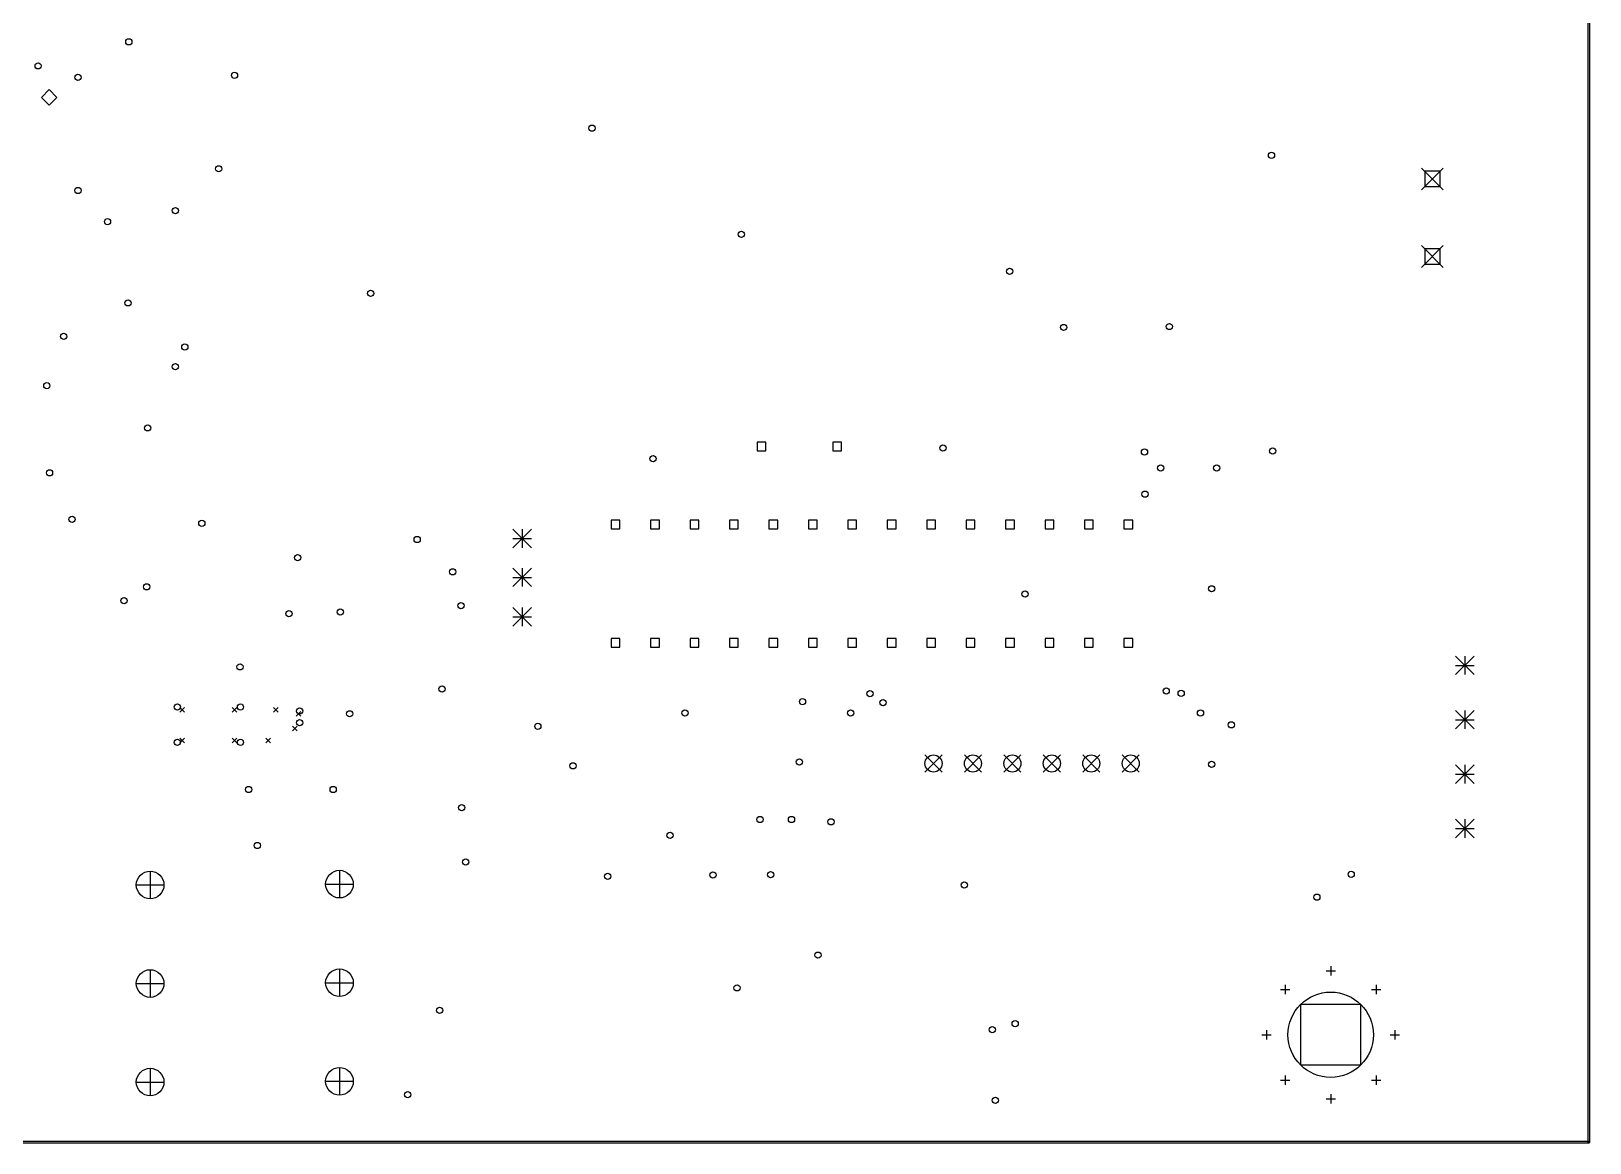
# Model space of a CAD drawing. Extents: x 12 to 214, y -262 to -15.
# Drawn here: x 113.9 to 214.2, y -210.4 to -138.8 of the extents above; entities that cross this region are included whole.
import ezdxf

# ---------------------------------------------------------------- set-up
doc = ezdxf.new("R2010")
doc.units = 0
doc.header["$MEASUREMENT"] = 0
doc.layers.add('BLACK', color=7, linetype='CONTINUOUS')

msp = doc.modelspace()

# ---------------------------------------------------------------- linework, layer by layer
at = {"layer": 'Black'}
for p, q in [((214.123, -210.312), (214.123, -15.24)), ((214.223, -210.312), (214.223, -15.24)), ((115.011, -142.527), (114.511, -143.027)), ((114.511, -143.027), (115.011, -143.527)), ((115.511, -143.027), (115.011, -142.527)), ((115.011, -143.527), (115.511, -143.027)), ((203.389, -147.574), (204.789, -148.974)), ((204.789, -147.574), (203.389, -148.974)), ((204.584, -147.779), (203.594, -147.779)), ((203.594, -147.779), (203.594, -148.769)), ((204.584, -148.769), (204.584, -147.779)), ((203.594, -148.769), (204.584, -148.769)), ((203.389, -152.574), (204.789, -153.974)), ((204.789, -152.574), (203.389, -153.974)), ((204.584, -152.779), (203.594, -152.779)), ((203.594, -152.779), (203.594, -153.769)), ((204.584, -153.769), (204.584, -152.779)), ((203.594, -153.769), (204.584, -153.769)), ((161.163, -165.224), (160.598, -165.224)), ((160.598, -165.224), (160.598, -165.789)), ((161.163, -165.789), (161.163, -165.224)), ((166.043, -165.224), (165.478, -165.224)), ((165.478, -165.224), (165.478, -165.789)), ((166.043, -165.789), (166.043, -165.224)), ((160.598, -165.789), (161.163, -165.789)), ((165.478, -165.789), (166.043, -165.789)), ((151.768, -170.253), (151.203, -170.253)), ((151.203, -170.253), (151.203, -170.818)), ((151.768, -170.818), (151.768, -170.253)), ((154.308, -170.253), (153.743, -170.253)), ((153.743, -170.253), (153.743, -170.818)), ((154.308, -170.818), (154.308, -170.253)), ((156.848, -170.253), (156.283, -170.253)), ((156.283, -170.253), (156.283, -170.818)), ((156.848, -170.818), (156.848, -170.253)), ((159.388, -170.253), (158.823, -170.253)), ((158.823, -170.253), (158.823, -170.818)), ((159.388, -170.818), (159.388, -170.253)), ((161.928, -170.253), (161.363, -170.253)), ((161.363, -170.253), (161.363, -170.818)), ((161.928, -170.818), (161.928, -170.253)), ((164.468, -170.253), (163.903, -170.253)), ((163.903, -170.253), (163.903, -170.818)), ((164.468, -170.818), (164.468, -170.253)), ((167.008, -170.253), (166.443, -170.253)), ((166.443, -170.253), (166.443, -170.818)), ((167.008, -170.818), (167.008, -170.253)), ((169.548, -170.253), (168.983, -170.253)), ((168.983, -170.253), (168.983, -170.818)), ((169.548, -170.818), (169.548, -170.253)), ((172.088, -170.253), (171.523, -170.253)), ((171.523, -170.253), (171.523, -170.818)), ((172.088, -170.818), (172.088, -170.253)), ((174.628, -170.253), (174.063, -170.253)), ((174.063, -170.253), (174.063, -170.818)), ((174.628, -170.818), (174.628, -170.253)), ((177.168, -170.253), (176.603, -170.253)), ((176.603, -170.253), (176.603, -170.818)), ((177.168, -170.818), (177.168, -170.253)), ((179.708, -170.253), (179.143, -170.253)), ((179.143, -170.253), (179.143, -170.818)), ((179.708, -170.818), (179.708, -170.253)), ((182.248, -170.253), (181.683, -170.253)), ((181.683, -170.253), (181.683, -170.818)), ((182.248, -170.818), (182.248, -170.253)), ((184.788, -170.253), (184.223, -170.253)), ((184.223, -170.253), (184.223, -170.818)), ((184.788, -170.818), (184.788, -170.253)), ((144.866, -170.839), (146.066, -172.039)), ((146.066, -170.839), (144.866, -172.039)), ((144.866, -171.439), (146.066, -171.439)), ((145.466, -170.839), (145.466, -172.039)), ((151.203, -170.818), (151.768, -170.818)), ((153.743, -170.818), (154.308, -170.818)), ((156.283, -170.818), (156.848, -170.818)), ((158.823, -170.818), (159.388, -170.818)), ((161.363, -170.818), (161.928, -170.818)), ((163.903, -170.818), (164.468, -170.818)), ((166.443, -170.818), (167.008, -170.818)), ((168.983, -170.818), (169.548, -170.818)), ((171.523, -170.818), (172.088, -170.818)), ((174.063, -170.818), (174.628, -170.818)), ((176.603, -170.818), (177.168, -170.818)), ((179.143, -170.818), (179.708, -170.818)), ((181.683, -170.818), (182.248, -170.818)), ((184.223, -170.818), (184.788, -170.818)), ((144.866, -173.339), (146.066, -174.539)), ((146.066, -173.339), (144.866, -174.539)), ((145.466, -173.339), (145.466, -174.539)), ((144.866, -173.939), (146.066, -173.939)), ((144.866, -175.879), (146.066, -177.079)), ((146.066, -175.879), (144.866, -177.079)), ((144.866, -176.479), (146.066, -176.479)), ((145.466, -175.879), (145.466, -177.079)), ((151.768, -177.873), (151.203, -177.873)), ((151.203, -177.873), (151.203, -178.438)), ((151.203, -178.438), (151.768, -178.438)), ((151.768, -178.438), (151.768, -177.873)), ((154.308, -177.873), (153.743, -177.873)), ((153.743, -177.873), (153.743, -178.438)), ((153.743, -178.438), (154.308, -178.438)), ((154.308, -178.438), (154.308, -177.873)), ((156.848, -177.873), (156.283, -177.873)), ((156.283, -177.873), (156.283, -178.438)), ((156.283, -178.438), (156.848, -178.438)), ((156.848, -178.438), (156.848, -177.873)), ((159.388, -177.873), (158.823, -177.873)), ((158.823, -177.873), (158.823, -178.438)), ((158.823, -178.438), (159.388, -178.438)), ((159.388, -178.438), (159.388, -177.873)), ((161.928, -177.873), (161.363, -177.873)), ((161.363, -177.873), (161.363, -178.438)), ((161.363, -178.438), (161.928, -178.438)), ((161.928, -178.438), (161.928, -177.873)), ((164.468, -177.873), (163.903, -177.873)), ((163.903, -177.873), (163.903, -178.438)), ((163.903, -178.438), (164.468, -178.438)), ((164.468, -178.438), (164.468, -177.873)), ((167.008, -177.873), (166.443, -177.873)), ((166.443, -177.873), (166.443, -178.438)), ((166.443, -178.438), (167.008, -178.438)), ((167.008, -178.438), (167.008, -177.873)), ((169.548, -177.873), (168.983, -177.873)), ((168.983, -177.873), (168.983, -178.438)), ((168.983, -178.438), (169.548, -178.438)), ((169.548, -178.438), (169.548, -177.873)), ((172.088, -177.873), (171.523, -177.873)), ((171.523, -177.873), (171.523, -178.438)), ((171.523, -178.438), (172.088, -178.438)), ((172.088, -178.438), (172.088, -177.873)), ((174.628, -177.873), (174.063, -177.873)), ((174.063, -177.873), (174.063, -178.438)), ((174.063, -178.438), (174.628, -178.438)), ((174.628, -178.438), (174.628, -177.873)), ((177.168, -177.873), (176.603, -177.873)), ((176.603, -177.873), (176.603, -178.438)), ((176.603, -178.438), (177.168, -178.438)), ((177.168, -178.438), (177.168, -177.873)), ((179.708, -177.873), (179.143, -177.873)), ((179.143, -177.873), (179.143, -178.438)), ((179.143, -178.438), (179.708, -178.438)), ((179.708, -178.438), (179.708, -177.873)), ((182.248, -177.873), (181.683, -177.873)), ((181.683, -177.873), (181.683, -178.438)), ((181.683, -178.438), (182.248, -178.438)), ((182.248, -178.438), (182.248, -177.873)), ((184.788, -177.873), (184.223, -177.873)), ((184.223, -177.873), (184.223, -178.438)), ((184.223, -178.438), (184.788, -178.438)), ((184.788, -178.438), (184.788, -177.873)), ((205.573, -179.007), (206.773, -180.207)), ((206.773, -179.007), (205.573, -180.207)), ((205.573, -179.607), (206.773, -179.607)), ((206.173, -179.007), (206.173, -180.207)), ((123.434, -182.326), (123.734, -182.626)), ((123.734, -182.326), (123.434, -182.626)), ((126.799, -182.326), (127.099, -182.626)), ((127.099, -182.326), (126.799, -182.626)), ((129.466, -182.326), (129.766, -182.626)), ((129.766, -182.326), (129.466, -182.626)), ((130.927, -182.58), (131.227, -182.88)), ((131.227, -182.58), (130.927, -182.88)), ((205.573, -182.507), (206.773, -183.707)), ((206.773, -182.507), (205.573, -183.707)), ((206.173, -182.507), (206.173, -183.707)), ((130.673, -183.533), (130.973, -183.833)), ((130.973, -183.533), (130.673, -183.833)), ((205.573, -183.107), (206.773, -183.107)), ((123.434, -184.295), (123.734, -184.595)), ((123.734, -184.295), (123.434, -184.595)), ((126.799, -184.295), (127.099, -184.595)), ((127.099, -184.295), (126.799, -184.595)), ((128.958, -184.295), (129.258, -184.595)), ((129.258, -184.295), (128.958, -184.595)), ((171.408, -185.378), (172.508, -186.478)), ((172.508, -185.378), (171.408, -186.478)), ((173.948, -185.378), (175.048, -186.478)), ((175.048, -185.378), (173.948, -186.478)), ((176.488, -185.378), (177.588, -186.478)), ((177.588, -185.378), (176.488, -186.478)), ((179.028, -185.378), (180.128, -186.478)), ((180.128, -185.378), (179.028, -186.478)), ((181.568, -185.378), (182.668, -186.478)), ((182.668, -185.378), (181.568, -186.478)), ((184.108, -185.378), (185.208, -186.478)), ((185.208, -185.378), (184.108, -186.478)), ((205.573, -186.007), (206.773, -187.207)), ((206.773, -186.007), (205.573, -187.207)), ((205.573, -186.607), (206.773, -186.607)), ((206.173, -186.007), (206.173, -187.207)), ((205.573, -189.507), (206.773, -190.707)), ((206.773, -189.507), (205.573, -190.707)), ((206.173, -189.507), (206.173, -190.707)), ((205.573, -190.107), (206.773, -190.107)), ((121.514, -192.861), (121.514, -194.641)), ((132.816, -193.7), (134.596, -193.7)), ((133.706, -192.81), (133.706, -194.59)), ((120.624, -193.751), (122.404, -193.751)), ((121.514, -199.211), (121.514, -200.991)), ((133.706, -199.16), (133.706, -200.94)), ((197.236, -199.278), (197.836, -199.278)), ((197.536, -198.978), (197.536, -199.578)), ((120.624, -200.101), (122.404, -200.101)), ((132.816, -200.05), (134.596, -200.05)), ((194.309, -200.476), (194.909, -200.476)), ((194.609, -200.176), (194.609, -200.776)), ((200.163, -200.476), (200.763, -200.476)), ((200.463, -200.176), (200.463, -200.776)), ((199.48, -201.459), (195.591, -201.459)), ((195.591, -201.459), (195.591, -205.348)), ((199.48, -205.348), (199.48, -201.459)), ((193.111, -203.403), (193.711, -203.403)), ((193.411, -203.103), (193.411, -203.703)), ((201.361, -203.403), (201.961, -203.403)), ((201.661, -203.103), (201.661, -203.703)), ((121.514, -205.561), (121.514, -207.341)), ((133.706, -205.51), (133.706, -207.29)), ((195.591, -205.348), (199.48, -205.348)), ((120.624, -206.451), (122.404, -206.451)), ((132.816, -206.4), (134.596, -206.4)), ((194.309, -206.33), (194.909, -206.33)), ((194.609, -206.03), (194.609, -206.63)), ((200.163, -206.33), (200.763, -206.33)), ((200.463, -206.03), (200.463, -206.63)), ((197.236, -207.528), (197.836, -207.528)), ((197.536, -207.228), (197.536, -207.828)), ((17.7292, -210.262), (214.173, -210.262)), ((17.7292, -210.362), (214.173, -210.362))]:
    msp.add_line(p, q, dxfattribs=at)
for centre, radius in [((120.142, -139.446), 0.2), ((114.3, -140.995), 0.2), ((126.949, -141.605), 0.2), ((116.865, -141.732), 0.2), ((149.962, -145.009), 0.2), ((125.933, -147.625), 0.2), ((193.726, -146.761), 0.2), ((116.865, -149.022), 0.2), ((123.139, -150.317), 0.2), ((118.77, -151.028), 0.2), ((159.588, -151.841), 0.2), ((176.86, -154.229), 0.2), ((135.712, -155.651), 0.2), ((120.091, -156.261), 0.2), ((115.951, -158.42), 0.2), ((180.34, -157.844), 0.2), ((187.147, -157.785), 0.2), ((123.749, -159.106), 0.2), ((123.139, -160.376), 0.2), ((114.859, -161.595), 0.2), ((121.361, -164.313), 0.2), ((172.568, -165.608), 0.2), ((193.8, -165.8), 0.2), ((153.899, -166.294), 0.2), ((185.547, -165.862), 0.2), ((115.037, -167.208), 0.2), ((186.588, -166.903), 0.2), ((190.195, -166.903), 0.2), ((185.572, -168.58), 0.2), ((116.484, -170.205), 0.2), ((124.841, -170.459), 0.2), ((138.709, -171.501), 0.2), ((131.013, -172.669), 0.2), ((140.995, -173.584), 0.2), ((121.285, -174.549), 0.2), ((189.865, -174.676), 0.2), ((119.837, -175.438), 0.2), ((141.529, -175.768), 0.2), ((177.851, -175.006), 0.2), ((130.454, -176.276), 0.2), ((133.756, -176.174), 0.2), ((127.305, -179.705), 0.2), ((140.31, -181.127), 0.2), ((167.869, -181.432), 0.2), ((186.944, -181.254), 0.2), ((187.909, -181.407), 0.2), ((123.266, -182.286), 0.2), ((127.33, -182.286), 0.2), ((131.14, -182.54), 0.2), ((134.366, -182.728), 0.2), ((155.956, -182.677), 0.2), ((163.525, -181.94), 0.2), ((166.624, -182.677), 0.2), ((168.707, -182.016), 0.2), ((189.154, -182.677), 0.2), ((131.14, -183.302), 0.2), ((146.482, -183.54), 0.2), ((191.135, -183.439), 0.2), ((123.266, -184.572), 0.2), ((127.33, -184.572), 0.2), ((163.322, -185.826), 0.2), ((171.958, -185.928), 0.55), ((174.498, -185.928), 0.55), ((177.038, -185.928), 0.55), ((179.578, -185.928), 0.55), ((182.118, -185.928), 0.55), ((184.658, -185.928), 0.55), ((148.742, -186.08), 0.2), ((189.865, -185.979), 0.2), ((127.864, -187.604), 0.2), ((133.299, -187.604), 0.2), ((141.58, -188.773), 0.2), ((160.782, -189.535), 0.2), ((162.814, -189.535), 0.2), ((165.354, -189.687), 0.2), ((154.991, -190.551), 0.2), ((128.422, -191.211), 0.2), ((141.834, -192.278), 0.2), ((121.514, -193.751), 0.89), ((133.706, -193.7), 0.89), ((150.978, -193.192), 0.2), ((157.759, -193.116), 0.2), ((161.468, -193.091), 0.2), ((173.939, -193.751), 0.2), ((198.857, -193.065), 0.2), ((196.647, -194.539), 0.2), ((164.516, -198.272), 0.2), ((121.514, -200.101), 0.89), ((133.706, -200.05), 0.89), ((159.309, -200.381), 0.2), ((197.536, -203.403), 2.75), ((140.157, -201.828), 0.2), ((177.216, -202.692), 0.2), ((175.743, -203.073), 0.2), ((121.514, -206.451), 0.89), ((133.706, -206.4), 0.89), ((138.1, -207.264), 0.2), ((175.946, -207.62), 0.2)]:
    msp.add_circle(centre, radius, dxfattribs=at)
for start, end in [(180, 360), (270, 450)]:
    msp.add_arc((214.173, -210.312), 0.05, start, end, dxfattribs=at)

doc.saveas('drawing.dxf')
